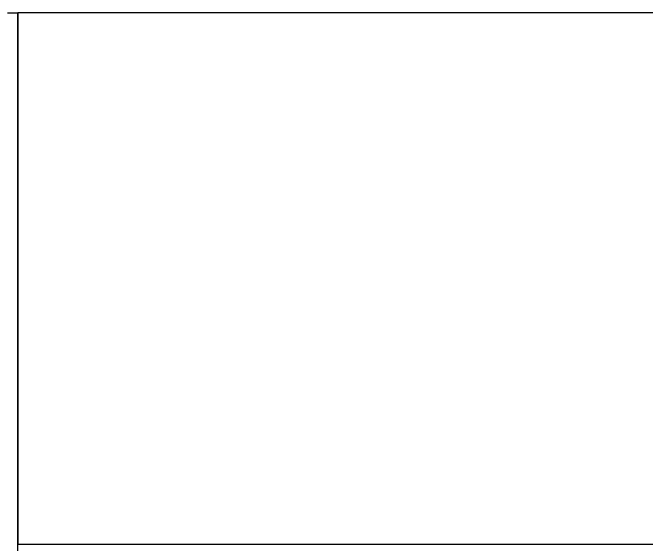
# Model space of a CAD drawing. Extents: x -225 to 1905, y -1183 to 75.
# Drawn here: x 1 to 122.6, y -839 to -737 of the extents above; entities that cross this region are included whole.
import ezdxf

# ---------------------------------------------------------------- set-up
doc = ezdxf.new("R2010")
doc.units = 0
for name, color, linetype in [('IQ_200_2D', 1, 'Continuous'), ('IQ_200_3D', 1, 'Continuous'), ('IQ_204_2D', 7, 'Continuous')]:
    doc.layers.add(name, color=color, linetype=linetype)

# ---------------------------------------------------------------- blocks, each defined once
blk = doc.blocks.new('RINSEV_INT')
at = {"layer": 'IQ_200_2D'}
blk.add_line((0, -737), (2, -737), dxfattribs=at)
blk.add_lwpolyline([(342, -737), (342, -867.4), (341.35, -868.68), (310.54, -891.49), (309.69, -891.8), (278.66, -891.8), (268.16, -896.8), (113.01, -896.8), (111.14, -901.3), (102.67, -901.3), (100.77, -925), (74.24, -925), (71.1, -923.89), (62.8, -917.2), (61.53, -901.3), (53.05, -901.3), (49.1, -891.8), (34.3, -891.8), (33.47, -891.49), (2.65, -868.68), (2, -867.4), (2, -737)], dxfattribs=at)
at = {"layer": 'IQ_204_2D'}
blk.add_line((1117, -737), (2, -737), dxfattribs=at)
at = {"layer": 'IQ_200_3D'}
mesh = blk.add_polyface(dxfattribs=at)
corners = [(2, -737, 1785), (2, -839, 1785), (342, -839, 1785), (342, -737, 1785)]
mesh.append_faces([[corners[k] for k in face] for face in [(0, 1, 2, 3)]])
at = {"layer": 'IQ_200_3D', "lineweight": 18}
mesh = blk.add_polyface(dxfattribs=at)
corners = [(342, -839, 150), (2, -839, 150), (2, -737, 150), (342, -737, 150)]
mesh.append_faces([[corners[k] for k in face] for face in [(0, 1, 2, 3)]])
mesh = blk.add_polyface(dxfattribs=at)
corners = [(342, -737, 1785), (342, -737, 150), (2, -737, 150), (2, -737, 1785)]
mesh.append_faces([[corners[k] for k in face] for face in [(0, 1, 2, 3)]])
mesh = blk.add_polyface(dxfattribs=at)
corners = [(2, -737, 1785), (2, -737, 150), (2, -839, 150), (2, -839, 1785)]
mesh.append_faces([[corners[k] for k in face] for face in [(0, 1, 2, 3)]])
mesh = blk.add_polyface(dxfattribs=at)
corners = [(2, -839, 1785), (2, -839, 150), (342, -839, 150), (342, -839, 1785)]
mesh.append_faces([[corners[k] for k in face] for face in [(0, 1, 2, 3)]])

msp = doc.modelspace()

# ---------------------------------------------------------------- block references
msp.add_blockref('RINSEV_INT', (0, 0))

doc.saveas('drawing.dxf')
